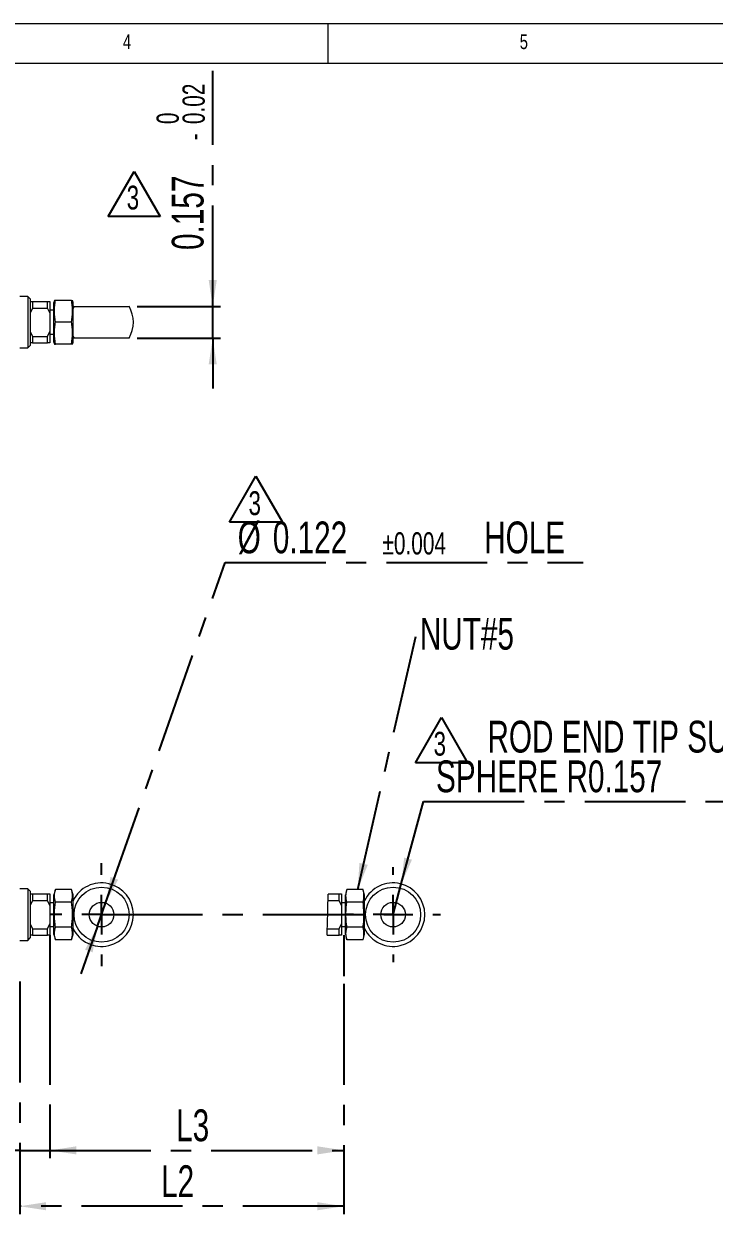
# Model space of a CAD drawing. Header units: inches. Extents: x 0.2 to 16.3, y 0.2 to 11.5.
# Drawn here: x 6.76 to 10.18, y 5.59 to 11.5 of the extents above; entities that cross this region are included whole.
import ezdxf

# ---------------------------------------------------------------- set-up
doc = ezdxf.new("R2010")
doc.units = ezdxf.units.IN
doc.header["$MEASUREMENT"] = 0
doc.linetypes.add('CENTERX2', pattern=[0.8, 0.5, -0.1, 0.1, -0.1])
doc.layers.add('CENTER_LINE', color=7, linetype='CENTERX2')
doc.layers.add('DIMENSION', color=7, linetype='Continuous')
doc.styles.add('SLDTEXTSTYLE0', font='TXT', dxfattribs={"width": 0.7})
doc.styles.add('SLDTEXTSTYLE1', font='TXT', dxfattribs={"width": 0.75})
doc.dimstyles.new('SLDDIMSTYLE0', dxfattribs={"dimtxt": 0.15748, "dimasz": 0.13, "dimexe": 0, "dimexo": 0.0625, "dimgap": 0.03937, "dimtad": 1, "dimdec": 3, "dimrnd": 1e-09, "dimzin": 12, "dimdsep": 46, "dimtxsty": 'SLDTEXTSTYLE0', "dimsah": 1, "dimcen": 0.09, "dimadec": 0, "dimazin": 3, "dimtfac": 1, "dimtdec": 3, "dimtofl": 0, "dimtmove": 0, "dimatfit": 3, "dimfxl": 1, "dimfrac": 2, "dimtolj": 1, "dimtzin": 12, "dimarcsym": 0})
doc.dimstyles.new('SLDDIMSTYLE1', dxfattribs={"dimtxt": 0.15748, "dimasz": 0.13, "dimexe": 0, "dimexo": 0.0625, "dimgap": 0.03937, "dimtad": 0, "dimtih": 1, "dimtoh": 1, "dimdec": 3, "dimrnd": 1e-09, "dimdsep": 46, "dimtxsty": 'SLDTEXTSTYLE0', "dimsah": 1, "dimcen": 0, "dimadec": 0, "dimazin": 2, "dimtol": 1, "dimtp": 0.003937, "dimtm": 0.003937, "dimtfac": 1, "dimtdec": 3, "dimtmove": 0, "dimatfit": 3, "dimfxl": 1, "dimfrac": 2, "dimtolj": 1, "dimarcsym": 0})
doc.dimstyles.new('SLDDIMSTYLE4', dxfattribs={"dimtxt": 0.15748, "dimasz": 0.13, "dimexe": 0, "dimexo": 0.0625, "dimgap": 0.03937, "dimtad": 1, "dimdec": 3, "dimrnd": 1e-09, "dimzin": 12, "dimdsep": 46, "dimtxsty": 'SLDTEXTSTYLE0', "dimsah": 1, "dimcen": 0.09, "dimadec": 0, "dimazin": 3, "dimtfac": 1, "dimtdec": 3, "dimtmove": 0, "dimatfit": 0, "dimfxl": 1, "dimfrac": 2, "dimtolj": 1, "dimtzin": 12, "dimarcsym": 0})
doc.dimstyles.new('SLDDIMSTYLE5', dxfattribs={"dimtxt": 0.18, "dimasz": 0.13, "dimexe": 0, "dimexo": 0.0625, "dimgap": 0, "dimtad": 0, "dimtih": 1, "dimtoh": 1, "dimdec": 0, "dimrnd": 1e-09, "dimzin": 0, "dimdsep": 46, "dimtxsty": 'Standard', "dimsah": 1, "dimcen": 0.09, "dimadec": 0, "dimazin": 0, "dimtfac": 0.13, "dimtdec": 0, "dimtofl": 0, "dimtmove": 0, "dimatfit": 3, "dimfxl": 1, "dimfrac": 2, "dimtolj": 1, "dimtzin": 0, "dimarcsym": 0})
doc.dimstyles.new('SLDDIMSTYLE7', dxfattribs={"dimtxt": 0.15748, "dimasz": 0.13, "dimexe": 0, "dimexo": 0.0625, "dimgap": 0.03937, "dimtad": 1, "dimdec": 3, "dimrnd": 1e-09, "dimdsep": 46, "dimtxsty": 'SLDTEXTSTYLE0', "dimsah": 1, "dimcen": 0.09, "dimadec": 0, "dimazin": 2, "dimtol": 1, "dimtm": 0.019685, "dimtfac": 1, "dimtdec": 3, "dimtmove": 0, "dimatfit": 0, "dimfxl": 1, "dimfrac": 2, "dimtolj": 1, "dimarcsym": 0})
doc.dimstyles.new('SLDDIMSTYLE8', dxfattribs={"dimtxt": 0.15748, "dimasz": 0.13, "dimexe": 0, "dimexo": 0.0625, "dimgap": 0.03937, "dimtad": 0, "dimtih": 1, "dimtoh": 1, "dimdec": 3, "dimrnd": 1e-09, "dimzin": 12, "dimdsep": 46, "dimtxsty": 'SLDTEXTSTYLE0', "dimsah": 1, "dimcen": 0, "dimadec": 0, "dimazin": 3, "dimtfac": 1, "dimtdec": 3, "dimtofl": 0, "dimtmove": 0, "dimatfit": 3, "dimfxl": 1, "dimfrac": 2, "dimtolj": 1, "dimtzin": 12, "dimarcsym": 0})

# ---------------------------------------------------------------- blocks, each defined once
blk = doc.blocks.new('SW_NOTE_0_2')
at = {"layer": 'CENTER_LINE', "color": 0}
for p, q in [((-0.0945, -0.0004), (0.0368, 0.2272)), ((0.0368, 0.2272), (0.1682, -0.0004)), ((0.1682, -0.0004), (-0.0945, -0.0004))]:
    blk.add_line(p, q, dxfattribs=at)
at = {"layer": 'CENTER_LINE', "color": 0, "insert": (0, 0.1523), "char_height": 0.1181, "attachment_point": 1, "style": 'SLDTEXTSTYLE0'}
blk.add_mtext('3', dxfattribs=at)
blk = doc.blocks.new('_D')
at = {"layer": 'CENTER_LINE'}
for p, q in [((6.8892, 6.7357), (6.8892, 5.8712)), ((8.3459, 6.7357), (8.3459, 5.8712)), ((6.8892, 5.9106), (8.3459, 5.9106))]:
    blk.add_line(p, q, dxfattribs=at)
for points in [[(6.8892, 5.9106), (7.0192, 5.8906), (7.0192, 5.9306)], [(8.3459, 5.9106), (8.2159, 5.9306), (8.2159, 5.8906)]]:
    blk.add_solid(points, dxfattribs=at)
at = {"layer": 'CENTER_LINE', "insert": (7.5149, 6.1136), "char_height": 0.15748, "attachment_point": 1, "style": 'SLDTEXTSTYLE0'}
blk.add_mtext('L3', dxfattribs=at)
blk = doc.blocks.new('_D_1')
at = {"layer": 'CENTER_LINE'}
for p, q in [((6.7396, 6.7474), (6.7396, 5.5942)), ((8.3459, 6.7357), (8.3459, 5.5942)), ((8.3459, 5.6336), (6.7396, 5.6336))]:
    blk.add_line(p, q, dxfattribs=at)
for points in [[(6.7396, 5.6336), (6.8696, 5.6136), (6.8696, 5.6536)], [(8.3459, 5.6336), (8.2159, 5.6536), (8.2159, 5.6136)]]:
    blk.add_solid(points, dxfattribs=at)
at = {"layer": 'CENTER_LINE', "insert": (7.4401, 5.8366), "char_height": 0.15748, "attachment_point": 1, "style": 'SLDTEXTSTYLE0'}
blk.add_mtext('L2', dxfattribs=at)
blk = doc.blocks.new('_D_9')
at = {"layer": 'CENTER_LINE'}
for p, q in [((6.8892, 6.9376), (6.8892, 5.8712)), ((6.7396, 6.7474), (6.7396, 5.8712)), ((6.7396, 5.9106), (6.3162, 5.9106)), ((6.7396, 5.9106), (6.8892, 5.9106)), ((6.8892, 5.9106), (7.1392, 5.9106))]:
    blk.add_line(p, q, dxfattribs=at)
for points in [[(6.7396, 5.9106), (6.6096, 5.9306), (6.6096, 5.8906)], [(6.8892, 5.9106), (7.0192, 5.8906), (7.0192, 5.9306)]]:
    blk.add_solid(points, dxfattribs=at)
at = {"layer": 'CENTER_LINE', "insert": (6.3162, 6.1136), "char_height": 0.15748, "attachment_point": 1, "style": 'SLDTEXTSTYLE0'}
blk.add_mtext('L1', dxfattribs=at)
blk = doc.blocks.new('_D_13')
at = {"layer": 'CENTER_LINE'}
for p, q in [((7.1653, 7.1369), (7.7576, 8.8254)), ((7.7576, 8.8254), (9.5343, 8.8254)), ((7.1249, 7.0217), (7.1653, 7.1369)), ((7.1249, 7.0217), (7.0421, 6.7858))]:
    blk.add_line(p, q, dxfattribs=at)
for points in [[(7.1653, 7.1369), (7.2272, 7.2529), (7.1894, 7.2662)], [(7.1249, 7.0217), (7.063, 6.9057), (7.1007, 6.8924)]]:
    blk.add_solid(points, dxfattribs=at)
at = {"layer": 'CENTER_LINE', "attachment_point": 1, "style": 'SLDTEXTSTYLE0'}
for s, insert, char_height in [('%%c', (7.8201, 9.0284), 0.15748), ('0.122', (7.9945, 9.0284), 0.15748), ('HOLE', (9.0426, 9.0284), 0.15748), ('±0.004', (8.5384, 8.9753), 0.11024)]:
    blk.add_mtext(s, dxfattribs=dict(at, insert=insert, char_height=char_height))
blk = doc.blocks.new('SW_NOTE_0_7')
at = {"layer": 'CENTER_LINE', "color": 0}
for p, q in [((-0.0902, -0.0007), (0.0389, 0.2229)), ((0.0389, 0.2229), (0.168, -0.0007)), ((0.168, -0.0007), (-0.0902, -0.0007))]:
    blk.add_line(p, q, dxfattribs=at)
at = {"layer": 'CENTER_LINE', "color": 0, "insert": (0, 0.1523), "char_height": 0.1181, "attachment_point": 1, "style": 'SLDTEXTSTYLE0'}
blk.add_mtext('3', dxfattribs=at)
blk = doc.blocks.new('SW_CENTERMARKSYMBOL_1')
at = {"layer": 'CENTER_LINE', "color": 0}
for p, q in [((0, 0.1969), (0, 0.2559)), ((0, 0), (0, 0.0984)), ((-0.1969, 0), (-0.2559, 0)), ((0, 0), (-0.0984, 0)), ((0, 0), (0, -0.0984)), ((0, 0), (0.0984, 0)), ((0.1969, 0), (0.2559, 0)), ((0, -0.1969), (0, -0.2559))]:
    blk.add_line(p, q, dxfattribs=at)
blk = doc.blocks.new('_D_21')
at = {"layer": 'CENTER_LINE'}
for p, q in [((7.6963, 10.0953), (7.6963, 11.263)), ((7.3208, 10.0953), (7.7356, 10.0953)), ((7.6963, 9.9378), (7.6963, 10.0953)), ((7.3208, 9.9378), (7.7356, 9.9378)), ((7.6963, 9.9378), (7.6963, 9.6878))]:
    blk.add_line(p, q, dxfattribs=at)
for points in [[(7.6963, 10.0953), (7.7163, 10.2253), (7.6763, 10.2253)], [(7.6963, 9.9378), (7.6763, 9.8078), (7.7163, 9.8078)]]:
    blk.add_solid(points, dxfattribs=at)
at = {"layer": 'CENTER_LINE', "attachment_point": 1, "rotation": 90, "style": 'SLDTEXTSTYLE0'}
for s, insert, char_height in [('0.02', (7.5464, 10.9987), 0.11024), ('0', (7.4179, 10.9987), 0.1102), ('-', (7.5464, 10.9185), 0.1102), ('0.157', (7.4933, 10.3746), 0.15748)]:
    blk.add_mtext(s, dxfattribs=dict(at, insert=insert, char_height=char_height))
blk = doc.blocks.new('SW_NOTE_0_9')
at = {"layer": 'CENTER_LINE', "color": 0}
for p, q in [((-0.0914, -0.0013), (0.0377, 0.2223)), ((0.0377, 0.2223), (0.1668, -0.0013)), ((0.1668, -0.0013), (-0.0914, -0.0013))]:
    blk.add_line(p, q, dxfattribs=at)
at = {"layer": 'CENTER_LINE', "color": 0, "insert": (0, 0.1523), "char_height": 0.1181, "attachment_point": 1, "style": 'SLDTEXTSTYLE0'}
blk.add_mtext('3', dxfattribs=at)
blk = doc.blocks.new('_D_29')
at = {"layer": 'CENTER_LINE'}
for p, q in [((8.6316, 7.2314), (8.7413, 7.6408)), ((8.7413, 7.6408), (10.9036, 7.6408)), ((8.5908, 7.0793), (8.6316, 7.2314))]:
    blk.add_line(p, q, dxfattribs=at)
blk.add_solid([(8.6316, 7.2314), (8.6846, 7.3518), (8.6459, 7.3622)], dxfattribs=at)
at = {"layer": 'CENTER_LINE', "char_height": 0.15748, "attachment_point": 1, "style": 'SLDTEXTSTYLE0'}
for s, insert in [('ROD END TIP SUS', (9.0588, 8.0406)), ('SPHERE R0.157', (8.8038, 7.8438)), ('%%p', (10.2496, 7.8438)), ('0.004', (10.4187, 7.8438))]:
    blk.add_mtext(s, dxfattribs=dict(at, insert=insert))
blk = doc.blocks.new('SW_NOTE_0_12')
at = {"layer": 'CENTER_LINE', "color": 0, "insert": (0.0204, 0.0923), "char_height": 0.15748, "attachment_point": 1, "style": 'SLDTEXTSTYLE0'}
blk.add_mtext('NUT#5', dxfattribs=at)
blk = doc.blocks.new('SW_CENTERMARKSYMBOL_6')
at = {"layer": 'CENTER_LINE', "color": 0}
for p, q in [((0, 0.1969), (0, 0.2348)), ((0, 0), (0, 0.0984)), ((-0.1969, 0), (-0.2348, 0)), ((0, 0), (-0.0984, 0)), ((0, 0), (0, -0.0984)), ((0, 0), (0.0984, 0)), ((0.1969, 0), (0.2348, 0)), ((0, -0.1969), (0, -0.2348))]:
    blk.add_line(p, q, dxfattribs=at)

msp = doc.modelspace()

# ---------------------------------------------------------------- linework, layer by layer
at = {"color": 7, "linetype": 'Continuous', "lineweight": 18}
for p, q in [((16.3386, 11.4961), (0.1969, 11.4961)), ((8.2677, 11.4961), (8.2677, 11.2992)), ((16.1516, 11.2992), (0.3937, 11.2992)), ((6.7789, 10.1441), (6.7396, 10.1441)), ((6.7908, 10.1323), (6.7789, 10.1441)), ((6.7789, 10.1441), (6.7789, 9.9519)), ((6.7908, 10.1323), (6.7908, 9.9579)), ((6.7908, 10.1187), (6.8026, 10.1187)), ((6.8026, 10.1187), (6.8026, 10.0863)), ((6.8026, 10.1187), (6.8774, 10.1187)), ((6.8774, 10.0863), (6.8774, 10.1187)), ((6.8774, 10.1187), (6.8892, 10.1187)), ((6.8892, 10.1187), (6.8892, 10.0623)), ((6.9115, 10.1248), (6.9089, 10.115)), ((6.9089, 9.9181), (6.9089, 10.115)), ((6.9962, 10.1248), (6.916, 10.1248)), ((7.0034, 10.115), (7.0007, 10.1248)), ((7.0034, 9.9181), (7.0034, 10.115)), ((7.0087, 10.0953), (7.2815, 10.0953)), ((6.8026, 10.0863), (6.7908, 10.0622)), ((6.8026, 10.0863), (6.8774, 10.0863)), ((6.8892, 10.0623), (6.8774, 10.0863)), ((6.9089, 10.0756), (6.8892, 10.0756)), ((6.8892, 10.0623), (6.8892, 9.9704)), ((6.9962, 10.0166), (6.916, 10.0166)), ((6.7789, 9.9519), (6.7789, 9.889)), ((6.7908, 9.9704), (6.8026, 9.9463)), ((6.7908, 9.9579), (6.7908, 9.9008)), ((6.8026, 9.9463), (6.8774, 9.9463)), ((6.8026, 9.9463), (6.8026, 9.914)), ((6.8774, 9.9463), (6.8892, 9.9704)), ((6.8774, 9.914), (6.8774, 9.9463)), ((6.8892, 9.9704), (6.8892, 9.914)), ((6.8892, 9.9575), (6.9089, 9.9575)), ((6.9089, 9.9181), (6.9115, 9.9083)), ((7.0007, 9.9083), (7.0034, 9.9181)), ((7.2815, 9.9378), (7.0087, 9.9378)), ((6.7396, 9.889), (6.7789, 9.889)), ((6.7789, 9.889), (6.7908, 9.9008)), ((6.8026, 9.914), (6.7908, 9.914)), ((6.8026, 9.914), (6.8774, 9.914)), ((6.8892, 9.914), (6.8774, 9.914)), ((6.9962, 9.9083), (6.916, 9.9083)), ((6.7789, 7.2069), (6.7396, 7.2069)), ((6.7908, 7.1951), (6.7789, 7.2069)), ((6.7789, 7.2069), (6.7789, 7.1892)), ((6.916, 7.2043), (6.9089, 7.1777)), ((6.9962, 7.2043), (6.916, 7.2043)), ((7.0034, 7.1777), (6.9962, 7.2043)), ((8.3618, 7.2043), (8.3546, 7.1777)), ((8.442, 7.2043), (8.3618, 7.2043)), ((8.4491, 7.1777), (8.442, 7.2043)), ((6.7789, 7.1892), (6.7789, 6.9517)), ((6.7908, 7.1951), (6.7908, 7.1791)), ((6.7908, 7.1817), (6.8026, 7.1817)), ((6.7908, 7.1791), (6.7908, 6.9636)), ((6.8026, 7.1493), (6.7908, 7.1253)), ((6.8026, 7.1817), (6.8026, 7.1493)), ((6.8026, 7.1817), (6.8774, 7.1817)), ((6.8026, 7.1493), (6.8774, 7.1493)), ((6.8774, 7.1493), (6.8774, 7.1817)), ((6.8774, 7.1817), (6.8892, 7.1817)), ((6.8892, 7.1253), (6.8774, 7.1493)), ((6.8892, 7.1817), (6.8892, 7.1253)), ((6.9089, 7.0793), (6.9089, 7.1777)), ((6.9962, 7.1418), (6.916, 7.1418)), ((7.0034, 7.0793), (7.0034, 7.1777)), ((8.2676, 7.1493), (8.3231, 7.1493)), ((8.2686, 7.1817), (8.3231, 7.1817)), ((8.3231, 7.1493), (8.3231, 7.1817)), ((8.3231, 7.1817), (8.3349, 7.1817)), ((8.3349, 7.1253), (8.3231, 7.1493)), ((8.3349, 7.1817), (8.3349, 7.1253)), ((8.3546, 7.0793), (8.3546, 7.1777)), ((8.442, 7.1418), (8.3618, 7.1418)), ((8.4491, 7.0793), (8.4491, 7.1777)), ((6.9089, 7.1384), (6.8892, 7.1384)), ((6.8892, 7.1253), (6.8892, 7.0334)), ((8.3546, 7.1384), (8.3349, 7.1384)), ((8.3349, 7.1253), (8.3349, 7.0334)), ((6.7908, 7.0333), (6.8026, 7.0093)), ((6.8774, 7.0093), (6.8892, 7.0334)), ((6.8892, 7.0334), (6.8892, 6.9769)), ((6.9089, 6.9809), (6.9089, 7.0793)), ((7.0034, 6.9809), (7.0034, 7.0793)), ((8.3231, 7.0093), (8.3349, 7.0334)), ((8.3349, 7.0334), (8.3349, 6.9769)), ((8.3546, 6.9809), (8.3546, 7.0793)), ((8.4491, 6.9809), (8.4491, 7.0793)), ((6.8026, 6.9769), (6.7908, 6.9769)), ((6.8026, 7.0093), (6.8774, 7.0093)), ((6.8026, 7.0093), (6.8026, 6.9769)), ((6.8026, 6.9769), (6.8774, 6.9769)), ((6.8774, 6.9769), (6.8774, 7.0093)), ((6.8892, 6.9769), (6.8774, 6.9769)), ((6.8892, 7.0203), (6.9089, 7.0203)), ((6.9089, 6.9809), (6.916, 6.9543)), ((6.9962, 7.0168), (6.916, 7.0168)), ((6.9962, 6.9543), (7.0034, 6.9809)), ((8.2634, 6.9769), (8.3231, 6.9769)), ((8.2642, 7.0093), (8.3231, 7.0093)), ((8.3231, 6.9769), (8.3231, 7.0093)), ((8.3349, 6.9769), (8.3231, 6.9769)), ((8.3349, 7.0203), (8.3546, 7.0203)), ((8.3546, 6.9809), (8.3618, 6.9543)), ((8.442, 7.0168), (8.3618, 7.0168)), ((8.442, 6.9543), (8.4491, 6.9809)), ((6.7396, 6.9517), (6.7789, 6.9517)), ((6.7789, 6.9517), (6.7908, 6.9636)), ((6.9962, 6.9543), (6.916, 6.9543)), ((8.442, 6.9543), (8.3618, 6.9543))]:
    msp.add_line(p, q, dxfattribs=at)
for centre, radius in [((7.1451, 7.0793), 0.1364), ((8.5908, 7.0793), 0.1364), ((7.1451, 7.0793), 0.061), ((8.5908, 7.0793), 0.061)]:
    msp.add_circle(centre, radius, dxfattribs=at)
for centre, radius, start, end in [((7.1451, 10.0166), 0.1575, 150, 154.15807), ((7.1451, 10.0166), 0.1575, 330, 30), ((7.1451, 10.0166), 0.1575, 205.84193, 210), ((7.1451, 7.0793), 0.1575, 205.84193, 154.15807), ((8.5908, 7.0793), 0.1575, 205.84193, 154.15807), ((-2.6059, 7.3518), 10.8758, 358.02478, 359.10366)]:
    msp.add_arc(centre, radius, start, end, dxfattribs=at)
for points, knots in [([(6.916, 10.1248), (6.9135, 10.1248), (6.9107, 10.1248), (6.9118, 10.1248), (6.912, 10.1248)], [0, 0, 0, 0, 0.866837, 1, 1, 1, 1]), ([(6.916, 10.0166), (6.9138, 10.0344), (6.9106, 10.0614), (6.9123, 10.0976), (6.9148, 10.1157), (6.916, 10.1248)], [0, 0, 0, 0, 0.4950743, 0.7474935, 1, 1, 1, 1]), ([(6.9962, 10.0166), (6.9984, 10.0344), (7.0016, 10.0614), (6.9999, 10.0976), (6.9975, 10.1157), (6.9962, 10.1248)], [0, 0, 0, 0, 0.495074, 0.747494, 1, 1, 1, 1]), ([(6.9962, 10.1248), (6.9987, 10.1248), (7.0015, 10.1248), (7.0004, 10.1248), (7.0003, 10.1248)], [0, 0, 0, 0, 0.8668373, 1, 1, 1, 1]), ([(6.916, 9.9083), (6.9138, 9.9261), (6.9106, 9.9531), (6.9123, 9.9893), (6.9148, 10.0075), (6.916, 10.0166)], [0, 0, 0, 0, 0.495074, 0.747494, 1, 1, 1, 1]), ([(6.9962, 9.9083), (6.9984, 9.9261), (7.0016, 9.9531), (6.9999, 9.9893), (6.9975, 10.0075), (6.9962, 10.0166)], [0, 0, 0, 0, 0.495074, 0.747494, 1, 1, 1, 1]), ([(6.9119, 9.9083), (6.9118, 9.9083), (6.9107, 9.9083), (6.9135, 9.9083), (6.916, 9.9083)], [0, 0, 0, 0, 0.119933, 1, 1, 1, 1]), ([(7.0003, 9.9083), (7.0004, 9.9083), (7.0016, 9.9083), (6.9987, 9.9083), (6.9962, 9.9083)], [0, 0, 0, 0, 0.119933, 1, 1, 1, 1]), ([(6.916, 7.1418), (6.9138, 7.1521), (6.9106, 7.1677), (6.9123, 7.1886), (6.9148, 7.1991), (6.916, 7.2043)], [0, 0, 0, 0, 0.495074, 0.747494, 1, 1, 1, 1]), ([(6.9962, 7.1418), (6.9984, 7.1521), (7.0016, 7.1677), (6.9999, 7.1886), (6.9975, 7.1991), (6.9962, 7.2043)], [0, 0, 0, 0, 0.495074, 0.747494, 1, 1, 1, 1]), ([(8.3618, 7.1418), (8.3596, 7.1521), (8.3563, 7.1676), (8.3581, 7.1887), (8.3605, 7.1991), (8.3618, 7.2043)], [0, 0, 0, 0, 0.49474, 0.745557, 1, 1, 1, 1]), ([(8.442, 7.1418), (8.4442, 7.1521), (8.4474, 7.1676), (8.4457, 7.1887), (8.4432, 7.1991), (8.442, 7.2043)], [0, 0, 0, 0, 0.49474, 0.745557, 1, 1, 1, 1]), ([(6.916, 7.0168), (6.9153, 7.0221), (6.9124, 7.0453), (6.9101, 7.0872), (6.914, 7.1235), (6.916, 7.1418)], [0, 0, 0, 0, 0.1269715, 0.560077, 1, 1, 1, 1]), ([(6.9962, 7.0168), (6.9969, 7.0221), (6.9998, 7.0453), (7.0021, 7.0872), (6.9982, 7.1235), (6.9962, 7.1418)], [0, 0, 0, 0, 0.1269715, 0.560077, 1, 1, 1, 1]), ([(8.3618, 7.0168), (8.3611, 7.0221), (8.3582, 7.0453), (8.3559, 7.0872), (8.3598, 7.1235), (8.3618, 7.1418)], [0, 0, 0, 0, 0.126972, 0.560077, 1, 1, 1, 1]), ([(8.442, 7.0168), (8.4427, 7.0221), (8.4456, 7.0453), (8.4479, 7.0872), (8.444, 7.1235), (8.442, 7.1418)], [0, 0, 0, 0, 0.126972, 0.560077, 1, 1, 1, 1]), ([(6.916, 6.9543), (6.9138, 6.9646), (6.9106, 6.9802), (6.9123, 7.0011), (6.9148, 7.0116), (6.916, 7.0168)], [0, 0, 0, 0, 0.495074, 0.747494, 1, 1, 1, 1]), ([(6.9962, 6.9543), (6.9984, 6.9646), (7.0016, 6.9802), (6.9999, 7.0011), (6.9975, 7.0116), (6.9962, 7.0168)], [0, 0, 0, 0, 0.495074, 0.747494, 1, 1, 1, 1]), ([(8.3618, 6.9543), (8.3596, 6.9646), (8.3563, 6.98), (8.3581, 7.0012), (8.3605, 7.0116), (8.3618, 7.0168)], [0, 0, 0, 0, 0.49474, 0.745557, 1, 1, 1, 1]), ([(8.442, 6.9543), (8.4442, 6.9646), (8.4474, 6.98), (8.4457, 7.0012), (8.4432, 7.0116), (8.442, 7.0168)], [0, 0, 0, 0, 0.49474, 0.745557, 1, 1, 1, 1])]:
    msp.add_open_spline(points, degree=3, knots=knots, dxfattribs=at)
at = {"layer": 'CENTER_LINE'}
msp.add_line((7.1451, 7.0793), (8.5908, 7.0793), dxfattribs=at)
at = {"layer": 'DIMENSION'}
for p, q in [((6.8892, 6.9768), (6.8892, 6.7751)), ((8.3459, 6.9769), (8.3459, 6.7751))]:
    msp.add_line(p, q, dxfattribs=at)

# ---------------------------------------------------------------- block references
at = {"layer": 'CENTER_LINE'}
for name, p in [('SW_NOTE_0_9', (7.2696, 10.5413)), ('SW_NOTE_0_2', (7.8739, 9.0261)), ('SW_NOTE_0_12', (8.7032, 8.4585)), ('SW_NOTE_0_7', (8.7919, 7.8334)), ('SW_CENTERMARKSYMBOL_1', (7.1451, 7.0793)), ('SW_CENTERMARKSYMBOL_6', (8.5908, 7.0793))]:
    msp.add_blockref(name, p, dxfattribs=at)

# ---------------------------------------------------------------- texts
at = {"color": 7, "linetype": 'Continuous', "lineweight": 0, "char_height": 0.0729, "attachment_point": 1, "style": 'SLDTEXTSTYLE1'}
for s, insert in [('4', (7.2507, 11.4436)), ('5', (9.2192, 11.4436))]:
    msp.add_mtext(s, dxfattribs=dict(at, insert=insert))

# ---------------------------------------------------------------- dimensions: what is measured, and where the dimension line sits
at = {"layer": 'CENTER_LINE'}
dim = msp.add_linear_dim(base=(7.69627, 10.0953), p1=(7.28147, 9.93782), p2=(7.28147, 10.0953), angle=90, dimstyle='SLDDIMSTYLE7', dxfattribs=at)
dim.commit()
dim.dimension.update_dxf_attribs({"geometry": '_D_21', "text_midpoint": (7.69627, 10.81878), "dimtype": 160})
dim = msp.add_diameter_dim_2p(p1=(7.1653, 7.1369), p2=(7.1249, 7.0217), text='<> HOLE', dimstyle='SLDDIMSTYLE1', dxfattribs=at)
dim.commit()
dim.dimension.update_dxf_attribs({"geometry": '_D_13', "text_midpoint": (8.6772, 8.9369), "dimtype": 163})
dim = msp.add_radius_dim(center=(8.5908, 7.0793), mpoint=(8.6316, 7.2314), text='ROD END TIP SUS\\PSPHERE R0.157 %%p 0.004', dimstyle='SLDDIMSTYLE8', dxfattribs=at)
dim.commit()
dim.dimension.update_dxf_attribs({"geometry": '_D_29', "text_midpoint": (9.8537, 7.831), "dimtype": 164})
for base, p1, p2, text, dimstyle, picture, middle in [((6.8892, 5.9106), (6.7396, 6.7868), (6.8892, 6.9769), 'L1', 'SLDDIMSTYLE4', '_D_9', (6.4187, 5.9106)), ((6.7396, 5.6336), (8.3459, 6.7751), (6.7396, 6.7868), 'L2', 'SLDDIMSTYLE0', '_D_1', (7.5427, 5.6336)), ((8.3459, 5.9106), (6.8892, 6.7751), (8.3459, 6.7751), 'L3', 'SLDDIMSTYLE0', '_D', (7.6175, 5.9106))]:
    dim = msp.add_linear_dim(base=base, p1=p1, p2=p2, text=text, dimstyle=dimstyle, dxfattribs=at)
    dim.commit()
    dim.dimension.update_dxf_attribs({"geometry": picture, "text_midpoint": middle, "dimtype": 160})

# ---------------------------------------------------------------- leaders
msp.add_leader([(8.4156, 7.2043), (8.7032, 8.4585)], dimstyle='SLDDIMSTYLE5', dxfattribs=at)

doc.saveas('drawing.dxf')
